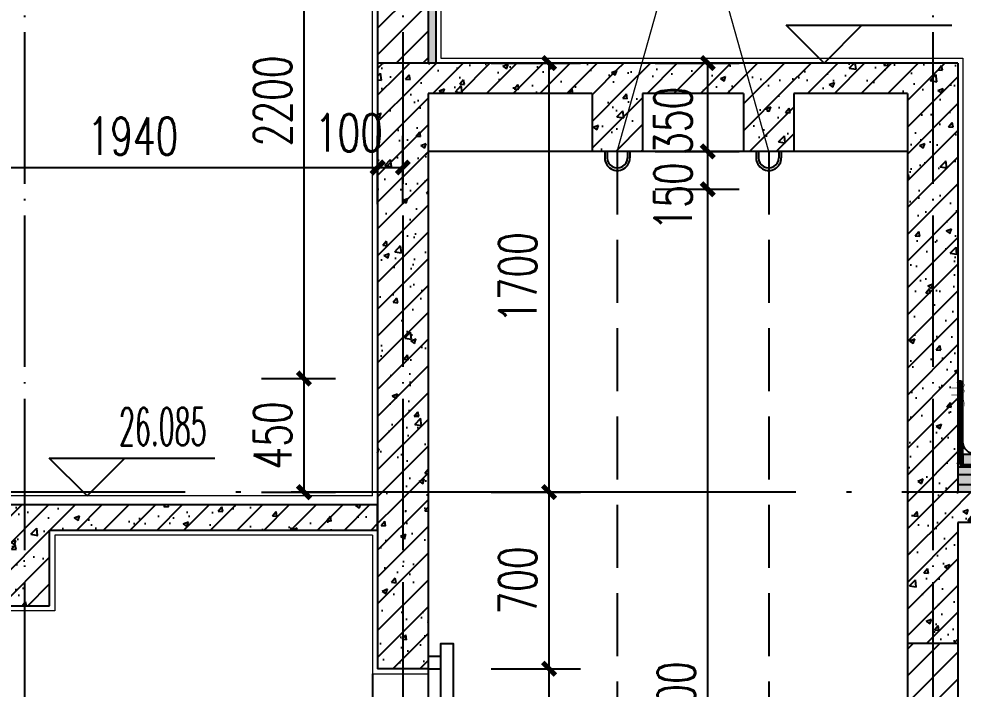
# Model space of a CAD drawing. Extents: x 393367 to 3005760, y 4998 to 826018.
# Drawn here: x 2829629 to 2833372, y 542390 to 545045 of the extents above; entities that cross this region are included whole.
import ezdxf
from ezdxf.xclip import XClip

# ---------------------------------------------------------------- set-up
doc = ezdxf.new("R2010")
doc.units = 0
doc.header["$LTSCALE"] = 1000
doc.header["$XCLIPFRAME"] = 0
doc.linetypes.add('DASH', pattern=[0.35, 0.25, -0.1])
doc.linetypes.add('DOTE', pattern=[2.4200000000000004, 2, -0.2, 0.02, -0.2])
doc.layers.get('0').update_dxf_attribs({"linetype": 'CONTINUOUS'})
doc.layers.get('Defpoints').update_dxf_attribs({"linetype": 'CONTINUOUS'})
for name, color, linetype in [('3-屋面构造层', 157, 'CONTINUOUS'), ('DIM_ELEV', 3, 'CONTINUOUS'), ('DOTE', 8, 'DOTE'), ('PUB_DIM', 3, 'CONTINUOUS'), ('PUB_HATCH', 8, 'CONTINUOUS'), ('PUB_TEXT', 7, 'CONTINUOUS'), ('SURFACE', 6, 'CONTINUOUS'), ('WALL', 130, 'CONTINUOUS'), ('WINDOW', 7, 'CONTINUOUS'), ('尺寸标注', 86, 'CONTINUOUS'), ('看线', 251, 'CONTINUOUS'), ('立面-看线', 251, 'CONTINUOUS'), ('设备', 253, 'CONTINUOUS')]:
    doc.layers.add(name, color=color, linetype=linetype)
doc.layers.add('DIM_IDEN', color=3, linetype='CONTINUOUS', lineweight=15)
doc.layers.add('内粉刷', color=37, linetype='CONTINUOUS', lineweight=9)
doc.styles.add('_TCH_DIM', font='simplex.shx', dxfattribs={"width": 0.65, "bigfont": 'gbcbig.shx'})
doc.styles.add('_TCH_DIM_T3', font='SIMPLEX', dxfattribs={"width": 0.7058823529411765, "bigfont": 'GBCBIG'})
doc.dimstyles.new('_TCH_ARCH&&50', dxfattribs={"dimtxt": 148.75, "dimasz": 50, "dimexe": 125, "dimexo": 150, "dimgap": 50, "dimtad": 1, "dimdec": 0, "dimzin": 0, "dimdsep": 46, "dimtxsty": '_TCH_DIM_T3', "dimblk": 'ARCHTICK', "dimcen": 0.09, "dimclrt": 4, "dimazin": 2, "dimtfac": 1, "dimtdec": 0, "dimtix": 1, "dimtmove": 2, "dimatfit": 3, "dimfxl": 1, "dimtolj": 1, "dimtzin": 0, "dimarcsym": 0})
pattern_1 = [(45, (2420988.061288113, 621098.7712908225), (-53.03300858899106, 53.03300858899107), []), (49.99999999999999, (2420988.061288113, 621098.7712908225), (215.178054780226, -18.82564049477853), [22.5, -247.5]), (355, (2420988.061288113, 621098.7712908225), (-41.6254000839, 225.6576401100035), [18, -198]), (100.4514, (2421005.992792113, 621097.2024888225), (173.5528145142065, 206.8318626182861), [19.12205699999996, -210.3426335999997]), (46.18420000000002, (2420988.061288113, 621158.7712908225), (320.1723145876933, -49.65570429870542), [33.7499999999999, -371.2499999999992]), (96.6356, (2421014.742311613, 621154.6332987224), (280.398811664611, 292.2353612701325), [28.6830864, -315.5139]), (351.1842, (2420988.061288113, 621158.7712908225), (280.3985835400882, 292.2355802775974), [27, -297]), (21, (2421018.061288113, 621143.7712908225), (179.0721156355385, -120.7856671996016), [22.5, -247.5]), (326.0000000000001, (2421018.061288113, 621143.7712908225), (72.99459957647451, 217.5450135140559), [18, -198]), (71.4514, (2421032.983958012, 621133.7058090224), (252.066788574447, 96.75914901298572), [19.122057, -210.3426336]), (37.50000000000001, (2420988.061288113, 621098.7712908225), (3.647956595187201, 99.86815614939344), [0, -195.6, 0, -201, 0, -198.75]), (7.499999999999999, (2420988.061288113, 621098.7712908225), (78.92086123264458, 118.3235135647081), [0, -114.6, 0, -191.1, 0, -75.75]), (327.5, (2420921.161288112, 621098.7712908225), (160.1467308517227, -6.766461520313927), [0, -75, 0, -234, 0, -310.5]), (317.5, (2420891.161288112, 621098.7712908225), (174.9558508027159, 30.03149469969532), [0, -97.5, 0, -155.4, 0, -220.5])]
pattern_2 = [(45, (2420988.061288113, 621152.6246958225), (-53.03302980219448, 53.0330298021945), [])]

# ---------------------------------------------------------------- blocks, each defined once
blk = doc.blocks.new('FGSDFSFSEFESFES')
at = {"layer": 'WINDOW', "ltscale": 0.8}
for p, q in [((175258.565629547, -121034.0164043898), (175208.565629547, -121034.0164043939)), ((175258.565629547, -121084.0164043898), (175208.565629547, -121084.0164043939)), ((175258.567312682, -123283.9914518287), (175208.567312682, -123283.9914518329)), ((175258.567312682, -123333.9914518287), (175208.567312682, -123333.9914518329))]:
    blk.add_line(p, q, dxfattribs=at)
blk.add_lwpolyline([(175158.5656296834, -123383.9908484927), (175208.565629683, -123383.9908484927), (175208.5656296816, -120983.9908484927), (175158.5656296816, -120983.9908484927), (175158.565629683, -123383.9908484927)], dxfattribs=at)
blk = doc.blocks.new('FGHFG4334GDFGDFFGGGGGGDFG4G')
at = {"layer": 'SURFACE', "const_width": 2.25}
for points in [[(46.50594613142312, -2.328306436538696e-10), (0, 0)], [(46.50594613142312, -27.64099938771687), (0, -27.64099938748404)]]:
    blk.add_lwpolyline(points, dxfattribs=at)
at = {"layer": 'SURFACE', "const_width": 1.5}
blk.add_lwpolyline([(46.50594613142312, 17.19615260045975, -0.9999999995343386), (46.50594613142312, 5.196152600459754), (46.50594613142312, -6.803847399540246, -0.9999999995343386), (46.50594613142312, -18.80384739954025), (46.50594613142312, -36.80384739954025), (52.50594613142312, -47.99999982025474), (52.50594613188878, -72.80384739907458)], format="xyb", dxfattribs=at)
blk = doc.blocks.new('FGDGDGD')
at = {"layer": '3-屋面构造层'}
h = blk.add_hatch(dxfattribs=at)
h.set_pattern_fill('隔热材料01', color=256, scale=7.692307726157686, style=0)
h.set_pattern_definition([(270, (9.518576882430352, 433.2280380548909), (3.846153863078843, -7.065270026171597e-16), [0.3859807709292772, -3.460173092149565]), (270, (6.637134561897255, 433.2280380548909), (3.846153863078843, -7.065270026171597e-16), [0.3859807709292772, -3.460173092149565]), (90, (8.599576878361404, 430.6181149664335), (-3.846153863078843, 2.355090008723865e-16), [0.3859807709292772, -3.460173092149565]), (90, (7.556115335202776, 430.6181149664335), (-3.846153863078843, 2.355090008723865e-16), [0.3859807709292772, -3.460173092149565]), (180, (10.0018653459847, 429.9999995791586), (-4.710180017447732e-16, -3.846153863078842), [3.848019247702437, 0.001865384623593239]), (135, (8.928230725927278, 430.1929803492385), (2.135044287520562e-16, 3.846144174701212), [0.32830769375241, -5.110980791721634]), (116.56505, (12.54223074193578, 430.4251341963536), (8.679276333293947e-06, 3.846148741623309), [0.2157692317187203, -8.384500036895895]), (116.56505, (8.696076878812164, 430.4251341963536), (8.679276333293947e-06, 3.846148741623309), [0.2157692317187203, -8.384500036895895]), (153.43495, (13.16034612909425, 429.9999995791586), (-8.6792763309454e-06, 3.846148741623309), [0.431538463437446, -8.16873080517726]), (153.43495, (9.314192265970632, 429.9999995791586), (-8.6792763309454e-06, 3.846148741623309), [0.431538463437446, -8.16873080517726]), (63.43495000000001, (12.44573074136861, 431.0040957374149), (-8.67927633286694e-06, 3.846148741623309), [2.054923085965763, -6.545346182648943]), (63.43495000000001, (8.599576878361404, 431.0040957374149), (-8.67927633286694e-06, 3.846148741623309), [2.054923085965763, -6.545346182648943]), (116.56505, (13.36473074543756, 433.2280380548909), (8.679276333293947e-06, 3.846148741623309), [0.2157692317187203, -8.384500036895895]), (116.56505, (9.518576882430352, 433.2280380548909), (8.679276333293947e-06, 3.846148741623309), [0.2157692317187203, -8.384500036895895]), (135, (9.422076881863177, 433.4210188249708), (2.135044287520562e-16, 3.846144174701212), [0.32830769375241, -5.110980791721634]), (153.43495, (13.03607689775527, 433.6531726721441), (-8.6792763309454e-06, 3.846148741623309), [0.431538463437446, -8.16873080517726]), (153.43495, (9.189923034748062, 433.6531726721441), (-8.6792763309454e-06, 3.846148741623309), [0.431538463437446, -8.16873080517726]), (45, (6.733634562464431, 433.4210188249708), (2.135044287520562e-16, 3.846144174701212), [0.3283076937524101, -5.110980791721635]), (63.43495000000001, (10.48328842490446, 433.2280380548909), (-8.67927633286694e-06, 3.846148741623309), [0.215769231718723, -8.384500036895982]), (63.43495000000001, (6.637134561897255, 433.2280380548909), (-8.67927633286694e-06, 3.846148741623309), [0.215769231718723, -8.384500036895982]), (26.56504999999998, (10.81192304182332, 433.6531726721441), (8.67927633286694e-06, 3.846148741623309), [0.4315384634374462, -8.168730805177264]), (26.56504999999998, (6.965769178699702, 433.6531726721441), (8.67927633286694e-06, 3.846148741623309), [0.4315384634374462, -8.168730805177264]), (116.56505, (11.40226919820998, 431.0040957374149), (8.679276333293947e-06, 3.846148741623309), [2.054923085965742, -6.545346182648855]), (116.56505, (7.556115335202776, 431.0040957374149), (8.679276333293947e-06, 3.846148741623309), [2.054923085965742, -6.545346182648855]), (45, (7.227480718283914, 430.1929803492385), (2.135044287520562e-16, 3.846144174701212), [0.3283076937524101, -5.110980791721635]), (63.43495000000001, (11.30578842875548, 430.4251341963536), (-8.67927633286694e-06, 3.846148741623309), [0.215769231718723, -8.384500036895982]), (63.43495000000001, (7.459634565748274, 430.4251341963536), (-8.67927633286694e-06, 3.846148741623309), [0.215769231718723, -8.384500036895982]), (26.56504999999998, (10.68765381048433, 429.9999995791586), (8.67927633286694e-06, 3.846148741623309), [0.4315384634374462, -8.168730805177264]), (26.56504999999998, (6.841499947477132, 429.9999995791586), (8.67927633286694e-06, 3.846148741623309), [0.4315384634374462, -8.168730805177264])])
edge = h.paths.add_edge_path()
edge.add_arc((682180.809526873, 585366.1783012309), 9.230769271389224, 450, 540, ccw=False)
edge.add_line((682180.809526873, 585375.4090705023), (682191.5787576897, 585375.4090705023))
edge.add_line((682191.5787576897, 585375.4090705023), (682191.5787576897, 585366.1783012309))
edge.add_line((682191.5787576897, 585366.1783012309), (682171.5787576017, 585366.1783012309))
h = blk.add_hatch(dxfattribs=at)
h.set_pattern_fill('混凝土', color=256, scale=5, angle=-1.145762838157291, style=0)
h.set_pattern_definition([(48.85423716184272, (-82751.9658367117, -43707.86341073358), (35.79309909095693, -3.854096189547981), [3.75, -41.25]), (353.8542371618427, (-82751.9658367117, -43707.86341073358), (-6.184137843051141, 37.74081061115472), [3, -33]), (99.30563716184271, (-82748.98307854368, -43708.18458518508), (29.60898742232837, 33.88669106072903), [3.1870095, -35.0571056]), (45.0384371618427, (-82751.7658766997, -43697.86541013379), (53.18589730100116, -9.341323687111705), [5.625, -61.875]), (95.4898371618427, (-82747.33371909964, -43698.64385655505), (47.69771455917247, 47.76167945863907), [4.780514399999999, -52.58565]), (350.0384371618427, (-82751.7658766997, -43697.86541013379), (47.69767727589946, 47.76171671284821), [4.5, -49.5]), (19.85423716184271, (-82746.81686640286, -43700.46489028976), (29.43684693449651, -20.72370725831586), [3.75, -41.25]), (324.8542371618427, (-82746.81686640286, -43700.46489028976), (12.88833923098379, 36.00698624317217), [3, -33]), (70.30563716184272, (-82744.36379692366, -43702.19186746184), (42.32519773256788, 15.28324586336042), [3.187009499999995, -35.05710559999991]), (36.35423716184271, (-82751.9658367117, -43707.86341073358), (0.940698498801122, 16.62920732730076), [0, -32.59999999999999, 0, -33.5, 0, -33.125]), (6.354237161842708, (-82751.9658367117, -43707.86341073358), (13.5451798188694, 19.45362572053069), [0, -19.09999999999996, 0, -31.84999999999996, 0, -12.62499999999998]), (326.3542371618427, (-82763.11360738042, -43707.64045532019), (26.66323482308004, -1.661233809339271), [0, -12.5, 0, -39, 0, -51.75]), (316.3542371618427, (-82768.11260768038, -43707.54047531419), (29.25356332174018, 4.421178799928506), [0, -16.25, 0, -25.9, 0, -36.75])])
h.paths.add_polyline_path([(674875.1042975198, 585046.1783016222), (674875.1042975198, 585086.1783016222), (682171.5787590629, 585086.1783013656), (682171.5787561293, 585046.1783016222)])
h = blk.add_hatch(dxfattribs=at)
h.set_pattern_fill('隔热材料03', color=256, scale=12.5, style=0)
h.set_pattern_definition([(113.5779999999999, (-500407.8114433814, 374696.8656327745), (-0.008692621387955055, 6.269962076307432), [1.075, -0.5693124999999999, 2.837499999999999, -0.5693124999999999, 1.075, -0.6824999999999999]), (66.42000000000002, (-500406.1743808811, 374696.8656327745), (2.72778785077741, 6.042481274070449e-05), [1.075, -0.5693125, 2.840375, -0.5693125, 1.075, -0.6825]), (180, (-500406.1743808811, 374696.8656327745), (0, 6.25), [1.636625, -1.0910625]), (180, (-500407.5382558819, 374702.4906327745), (0, 6.25), [1.636625, -1.0910625]), (90, (-500405.7426933817, 374697.8547577743), (2.727749999999999, 1.670265153187096e-16), [0.5217499999999999, -5.728250000000001]), (90, (-500407.1065683815, 374700.9797577743), (2.727749999999999, 1.670265153187096e-16), [0.5217499999999999, -5.728250000000001]), (90, (-500408.2426933817, 374697.8547577743), (2.727749999999999, 1.670265153187096e-16), [0.5217499999999999, -5.728250000000001]), (90, (-500409.6065683815, 374700.9797577743), (2.727749999999999, 1.670265153187096e-16), [0.5217499999999999, -5.728250000000001])])
edge = h.paths.add_edge_path()
edge.add_line((682177.8287583389, 585086.178301364), (682177.8287575953, 585050.2237543819))
edge.add_arc((682171.5787575953, 585050.2237545294), 6.250000000116417, 270.0000000010672, 359.999998647836, ccw=False)
edge.add_line((682171.5787575953, 585043.9737545294), (682171.578757607, 585086.1783013657))
edge.add_line((682171.578757607, 585086.1783013656), (682177.8287576981, 585086.1783013642))
h = blk.add_hatch(dxfattribs=at)
h.set_pattern_fill('焦渣矿渣', color=256, scale=4, angle=-1.145762838157291, style=0)
h.set_pattern_definition([(358.8542371618427, (-82751.9658367117, -43697.86341073358), (8.27546507245746, 13.69326162148875), [1.6, -14.4]), (298.8542371618427, (-82751.9658367117, -43697.86341073358), (15.99644496110448, -0.320132170134613), [1.6, -14.4]), (238.8542371618427, (-82750.36615661567, -43697.89540433552), (7.720979888647015, -14.01339379162337), [1.6, -14.4]), (268.8542371618427, (-82745.56711632782, -43697.99138514127), (15.8368329500859, -8.318336499028739), [2.4, -11.456]), (268.8542371618427, (-82743.96743623179, -43698.02337874315), (15.8368329500859, -8.318336499028739), [2.4, -11.456]), (268.8542371618427, (-82742.36775613588, -43698.05537234509), (15.8368329500859, -8.318336499028739), [2.4, -11.456])])
h.paths.add_polyline_path([(674875.1042975198, 585006.1783016222), (674875.1042975198, 585036.1785744326), (682191.5735077282, 585036.1785744326), (682191.5735047949, 585006.1783016222)])
h = blk.add_hatch(dxfattribs=at)
h.set_pattern_fill('加气混凝土', color=256, scale=5, style=0)
h.set_pattern_definition([(0, (-82734.26583671174, -43726.16341073357), (30, 60), [0, -60]), (0, (-82769.36583671172, -43734.26341073361), (30, 60), [0, -60]), (0, (-82749.86583671172, -43734.86341073358), (30, 60), [0, -60]), (0, (-82728.56583671167, -43717.16341073357), (30, 60), [0, -60]), (0, (-82753.4658367117, -43737.86341073358), (30, 60), [0, -60]), (0, (-82722.56583671167, -43679.36341073358), (30, 60), [0, -60]), (0, (-82740.86583671172, -43684.16341073357), (30, 60), [0, -60]), (0, (-82731.26583671174, -43691.66341073357), (30, 60), [0, -60]), (0, (-82780.16583671176, -43692.86341073358), (30, 60), [0, -60]), (0, (-82750.76583671174, -43695.56341073359), (30, 60), [0, -60]), (0, (-82762.16583671176, -43710.86341073358), (30, 60), [0, -60]), (0, (-82761.56583671167, -43733.36341073358), (30, 60), [0, -60]), (0, (-82739.06583671167, -43735.76341073361), (30, 60), [0, -60]), (0, (-82722.56583671167, -43709.36341073358), (30, 60), [0, -60]), (0, (-82778.66583671176, -43718.66341073357), (30, 60), [0, -60]), (0, (-82773.56583671167, -43708.46341073356), (30, 60), [0, -60]), (0, (-82750.16583671176, -43712.66341073357), (30, 60), [0, -60]), (0, (-82758.56583671167, -43721.36341073358), (30, 60), [0, -60]), (0, (-82763.36583671172, -43701.56341073359), (30, 60), [0, -60]), (0, (-82755.86583671172, -43679.06341073359), (30, 60), [0, -60]), (0, (-82776.26583671174, -43731.26341073361), (30, 60), [0, -60]), (0, (-82743.26583671174, -43691.36341073358), (30, 60), [0, -60]), (0, (-82771.16583671176, -43690.46341073356), (30, 60), [0, -60]), (0, (-82775.9658367117, -43682.66341073357), (30, 60), [0, -60]), (130.601294, (-82726.2515509117, -43698.14912513358), (-149.9999983430985, 180.0000007869767), [2.6341554, -1103.7111]), (18.4349488, (-82730.53726511169, -43697.00626793358), (149.999999446807, 59.99999955732223), [2.710524, -376.76279]), (90, (-82730.53726511169, -43699.57769633358), (30, 60), [2.5714284, -117.428565]), (161.565051, (-82727.9658367117, -43700.43483953358), (-150.0000007552608, 59.99999552724113), [2.710524, -376.76279]), (53.1301023, (-82727.9658367117, -43700.43483953358), (30.00000005671201, 59.99999997164399), [2.857143, -297.14285]), (135, (-82725.68012231169, -43731.00626273354), (-30.00000362661431, 59.99999593952013), [2.424366, -167.28126]), (45, (-82729.1086939117, -43731.00626273354), (29.9999998082377, 59.99999975789676), [2.424366, -167.28126]), (135, (-82727.3944081117, -43732.72055273358), (-30.00000362661431, 59.99999593952013), [2.424366, -167.28126]), (45, (-82727.3944081117, -43732.72055273358), (29.9999998082377, 59.99999975789676), [2.424366, -167.28126]), (116.565051, (-82754.53726271167, -43690.72055333358), (-5.219298673253547e-06, 119.9999967353521), [3.194382599999995, -63.88764999999992]), (180, (-82755.96583271178, -43687.86341093358), (-29.99999999999999, 60), [3.4285716, -56.571425]), (63.43494880000001, (-82760.82297671167, -43690.72055333358), (2.716145353076627e-07, 119.9999994186336), [3.1943826, -63.88765]), (116.565051, (-82759.39440671168, -43693.57769633358), (-5.219298673253547e-06, 119.9999967353521), [3.194382599999995, -63.88764999999992]), (0, (-82759.39440671168, -43693.57769633358), (30, 60), [3.4285716, -56.571425]), (63.43494880000001, (-82755.96583271178, -43693.57769633358), (2.716145353076627e-07, 119.9999994186336), [3.1943826, -63.88765]), (107.102728, (-82731.9658369117, -43711.00626473356), (-89.99999655924546, 300.0000004840144), [3.8861346, -1628.29025]), (143.972626, (-82733.1086941117, -43707.29198213358), (-569.999992773809, 419.9999995246334), [3.8861346, -812.202]), (180, (-82736.2515511117, -43705.00626773358), (-29.99999999999999, 60), [3.7142856, -56.28571]), (36.02737329999999, (-82743.10869371169, -43707.29198213358), (569.9999957876589, 419.9999954722194), [3.886134599999995, -812.2019999999987]), (71.5650511, (-82744.2515509117, -43710.72055073356), (90.00000046203284, 299.999999483479), [3.6140316, -375.85928]), (107.102728, (-82743.10869371169, -43714.43483873358), (-89.99999655924546, 300.0000004840144), [3.8861346, -1628.29025]), (143.972626, (-82739.9658367117, -43716.72055073356), (-569.999992773809, 419.9999995246334), [3.8861346, -812.202]), (0, (-82739.9658367117, -43716.72055073356), (30, 60), [3.7142856, -56.28571]), (36.02737329999999, (-82736.2515511117, -43716.72055073356), (569.9999957876589, 419.9999954722194), [3.886134599999995, -812.2019999999987]), (71.5650511, (-82733.1086941117, -43714.43483873358), (90.00000046203284, 299.999999483479), [3.6140316, -375.85928]), (150.255118, (-82731.3944083117, -43683.00626813358), (-90.00000021301362, 59.99999925650194), [2.303502, -481.43196]), (90, (-82733.3944081117, -43684.14912473358), (30, 60), [2.2857144, -117.714275]), (29.7448813, (-82733.3944081117, -43684.14912473358), (90.00000005300183, 59.99999971978212), [2.303502, -481.43196]), (116.565051, (-82745.3944081117, -43725.57769673358), (-5.219298673253547e-06, 119.9999967353521), [3.194382599999995, -63.88764999999992]), (168.690067, (-82746.82297931169, -43722.72055073356), (-270.00000020031, 59.99999849441089), [2.9137254, -608.96855]), (41.18592510000001, (-82751.9658367117, -43724.14912073355), (749.9999954558657, 659.9999942288417), [3.0371844, -1272.5802]), (90, (-82751.9658367117, -43727.00626673357), (30, 60), [2.857143, -117.14285]), (138.814074, (-82749.68012231169, -43729.00626473356), (-749.9999866690214, 660.0000042036299), [3.0371844, -1272.5802]), (16.6992442, (-82749.68012231169, -43729.00626473356), (989.999992551639, 299.9999968578065), [2.982945, -1249.85375]), (60.9453959, (-82746.82297931169, -43728.14912273356), (29.99999992038756, 59.99999946927048), [2.9416086, -1232.53395]), (109.983106, (-82770.53726471169, -43700.43483953358), (-150.0000005649931, 419.9999988885021), [3.344200199999995, -1401.219749999997]), (155.556045, (-82771.68012071168, -43697.29198193358), (-390.0000014866058, 179.9999962602965), [3.4522986, -1446.51315]), (24.4439547, (-82777.96583471168, -43697.29198193358), (390.0000001945477, 179.9999991342401), [3.4522986, -1446.51315]), (70.01689340000001, (-82779.10869071179, -43700.43483953358), (150.0000004522143, 419.9999989580724), [3.3442002, -1401.21975]), (109.983106, (-82777.96583471168, -43703.57769653358), (-150.0000005649931, 419.9999988885021), [3.344200199999995, -1401.219749999997]), (160.016893, (-82774.82297471177, -43704.72055373358), (-150.0000000881629, 59.99999726666744), [3.3442002, -698.93775]), (19.9831065, (-82774.82297471177, -43704.72055373358), (149.9999991764409, 59.99999990480279), [3.3442002, -698.93775]), (70.01689340000001, (-82771.68012071168, -43703.57769653358), (150.0000004522143, 419.9999989580724), [3.3442002, -1401.21975]), (122.005383, (-82748.2515511117, -43705.86341093358), (-30.000004026147, 59.99999693707862), [2.6954232, -563.3434000000001]), (18.4349488, (-82752.25155071169, -43704.43483913358), (149.999999446807, 59.99999955732223), [2.710524, -376.76279]), (90, (-82752.25155071169, -43707.00626813358), (30, 60), [2.5714284, -117.428565]), (161.565051, (-82749.68012231169, -43707.86341073358), (-150.0000007552608, 59.99999552724113), [2.710524, -376.76279]), (54.46232220000002, (-82749.68012231169, -43707.86341073358), (209.9999996957259, 299.9999995506066), [2.457807, -1029.82115]), (116.565051, (-82765.68012071168, -43720.43483873358), (-5.219298673253547e-06, 119.9999967353521), [3.194382599999995, -63.88764999999992]), (180, (-82767.10869071179, -43717.57769273355), (-29.99999999999999, 60), [3.142857, -56.85714]), (59.0362434, (-82771.96583471168, -43720.43483873358), (30.00000009765315, 59.99999970877774), [3.331972799999995, -696.3821999999985]), (120.963756, (-82770.25155071169, -43723.29197873356), (-30.00000409979644, 59.99999724465997), [3.3319728, -696.3821999999999]), (0, (-82770.25155071169, -43723.29197873356), (30, 60), [3.142857, -56.85714]), (63.43494880000001, (-82767.10869071179, -43723.29197873356), (2.716145353076627e-07, 119.9999994186336), [3.1943826, -63.88765])])
h.paths.add_polyline_path([(682191.578757607, 584936.1783016517), (674875.1042975198, 584936.1780274255), (674875.1042975198, 584966.1783002361), (682191.5787590734, 584966.1784614939)])
at = {"layer": '立面-看线'}
h = blk.add_hatch(dxfattribs=at)
h.set_pattern_fill('HONEY', color=256, scale=7)
h.set_pattern_definition([(0, (-799653.2396506671, -415240.1301154787), (16.66875, 9.623705), [11.1125, -22.225]), (120, (-799653.2396506671, -415240.1301154787), (-16.66874800852732, 9.623708449331868), [11.1125, -22.22499999999999]), (59.99999999999999, (-799653.2396506671, -415240.1301154787), (1.991472681428519e-06, 19.24741344933186), [-22.225, 11.1125])])
h.paths.add_polyline_path([(682191.5787576062, 584966.1781887197), (674875.1042989865, 584966.1780274255), (674875.1042960531, 585006.1783677471), (682191.578756139, 585006.1785290414)])
at = {"layer": '3-屋面构造层'}
for p, q in [((682177.8287584423, 585086.178301364), (674875.1042975198, 585086.1783016222)), ((682171.5787575966, 585086.1783013656), (682171.5787575953, 585043.9737545294)), ((682171.5900709446, 585046.1783016222), (674875.1042975198, 585046.1783016222)), ((682191.5735062616, 585036.1785861533), (674875.1042975198, 585036.1783106334))]:
    blk.add_line(p, q, dxfattribs=at)
at = {"layer": '3-屋面构造层', "color": 251, "linetype": 'DASH', "ltscale": 0.05, "true_color": 0x636466, "const_width": 2.5}
for points in [[(682056.5789281048, 585042.7237545294), (682171.5787575953, 585042.7237545294, 0.4142135554582916), (682179.0787575953, 585050.2237543522), (682179.0787593519, 585366.1783013344)], [(682056.5789281048, 585038.9737545294), (682171.5787575953, 585038.9737545294, 0.4142135554582514), (682182.8287575953, 585050.2237542637), (682182.8287593519, 585366.1783012459)]]:
    blk.add_lwpolyline(points, format="xyb", dxfattribs=at)
at = {"layer": '3-屋面构造层', "color": 251, "true_color": 0x636466}
for points in [[(682056.5789281048, 585041.4737545294), (682171.5787575953, 585041.4737545294, 0.4142135554582744), (682180.3287575953, 585050.2237543229), (682180.3287593519, 585366.1783013048)], [(682056.5789281048, 585043.9737545294), (682171.5787575953, 585043.9737545294, 0.4142135554583157), (682177.8287575953, 585050.2237543818), (682177.8287593519, 585366.178301364)], [(682056.5789281048, 585040.2237545294), (682171.5787575953, 585040.2237545294, 0.4142135554582615), (682181.5787575953, 585050.2237542933), (682181.5787593519, 585366.1783012755), (682184.0787593519, 585366.1783012163), (682184.0787575953, 585050.2237542344, -0.4142135554609713), (682171.5787575953, 585037.7237545294), (682056.5789281048, 585037.7237545294)]]:
    blk.add_lwpolyline(points, format="xyb", dxfattribs=at)
at = {"layer": '3-屋面构造层', "ltscale": 0.8}
blk.add_lwpolyline([(682171.5787576017, 585366.178301231, -0.4142135623730951), (682180.809526873, 585375.4090705025), (682191.5787576897, 585375.4090705025), (682191.5787576897, 585366.178301231), (682171.5787576014, 585366.178301231)], format="xyb", dxfattribs=at)
at = {"layer": '3-屋面构造层', "color": 251, "linetype": 'DASH', "ltscale": 0.05, "true_color": 0x636466, "const_width": 2.5}
for points in [[(682042.6804567014, 585038.9737545294), (674875.1042975066, 585038.9737545289)], [(682056.5789281048, 585042.7237545294), (682042.6804567014, 585038.9737545294)]]:
    blk.add_lwpolyline(points, dxfattribs=at)
at = {"layer": '3-屋面构造层', "color": 251, "true_color": 0x636466}
for points in [[(682042.6804567014, 585040.2237545294), (674875.104297507, 585040.2237545289)], [(674875.1042975063, 585037.7237545289), (682042.6804567014, 585037.7237545294)], [(682056.0197806568, 585043.8417232817), (682042.1213092533, 585040.0917232817)], [(682043.2396041496, 585037.8557857771), (682057.1380755531, 585041.6057857771)]]:
    blk.add_lwpolyline(points, dxfattribs=at)
at = {"layer": '3-屋面构造层'}
blk.add_arc((682121.578757532, 585136.1783013793), 49.99999999976717, 270, 359.9999986392983, dxfattribs=at)
at = {"layer": 'PUB_HATCH', "color": 215, "true_color": 0xa953a0}
for p, q in [((682191.5735062616, 585006.1785861533), (674875.1042975198, 585006.1783106334)), ((682191.5787576062, 584966.1784579258), (674875.1042975198, 584966.1783016222))]:
    blk.add_line(p, q, dxfattribs=at)
at = {"layer": '3-屋面构造层', "color": 1, "xscale": -1}
blk.add_blockref('FGHFG4334GDFGDFFGGGGGGDFG4G', (682218.0847037071, 585348.9821487669), dxfattribs=at)
blk = doc.blocks.new('_ArchTick')
at = {"color": 0, "linetype": 'ByBlock', "const_width": 0.4}
blk.add_lwpolyline([(-0.5, -0.5), (0.5, 0.5)], dxfattribs=at)
blk = doc.blocks.new('*D2345')
at = {"layer": 'Defpoints', "color": 0, "transparency": 16777216}
for p in [(2830440.603958162, 545820.3555011209), (2830759.537665898, 545820.3555011209), (2830440.60395571, 543620.3297129963)]:
    blk.add_point(p, dxfattribs=at)
at = {"layer": '尺寸标注', "color": 0, "lineweight": -2, "transparency": 16777216}
for p, q in [((2830590.603958162, 545820.3555011209), (2830884.537665898, 545820.3555011209)), ((2830759.537665898, 543620.3297129963), (2830759.537665898, 545820.3555011209)), ((2830590.60395571, 543620.3297129963), (2830884.537665898, 543620.3297129963))]:
    blk.add_line(p, q, dxfattribs=at)
at = {"layer": '尺寸标注', "color": 0, "lineweight": -2, "transparency": 16777216, "xscale": 50, "yscale": 50, "zscale": 50}
for p, rotation in [((2830759.537665898, 545820.3555011209), 90), ((2830759.537665898, 543620.3297129963), 270)]:
    blk.add_blockref('_ArchTick', p, dxfattribs=dict(at, rotation=rotation))
at = {"layer": '尺寸标注', "color": 4, "transparency": 16777216, "insert": (2830635.162665898, 544720.342607059), "char_height": 148.75, "attachment_point": 5, "rotation": 90, "style": '_TCH_DIM_T3'}
blk.add_mtext('\\A1;2200', dxfattribs=at)
blk = doc.blocks.new('*D2346')
at = {"layer": 'Defpoints', "color": 0, "transparency": 16777216}
for p in [(2830440.60395571, 543620.3297129963), (2830759.537664421, 543620.3297129963), (2830440.603955209, 543170.3555014762)]:
    blk.add_point(p, dxfattribs=at)
at = {"layer": '尺寸标注', "color": 0, "lineweight": -2, "transparency": 16777216}
for p, q in [((2830590.60395571, 543620.3297129963), (2830884.537664421, 543620.3297129963)), ((2830759.537664421, 543170.3555014762), (2830759.537664421, 543620.3297129963)), ((2830590.603955209, 543170.3555014762), (2830884.537664421, 543170.3555014762))]:
    blk.add_line(p, q, dxfattribs=at)
at = {"layer": '尺寸标注', "color": 0, "lineweight": -2, "transparency": 16777216, "xscale": 50, "yscale": 50, "zscale": 50}
for p, rotation in [((2830759.537664421, 543620.3297129963), 90), ((2830759.537664421, 543170.3555014762), 270)]:
    blk.add_blockref('_ArchTick', p, dxfattribs=dict(at, rotation=rotation))
at = {"layer": '尺寸标注', "color": 4, "transparency": 16777216, "insert": (2830635.162664421, 543395.3426072367), "char_height": 148.75, "attachment_point": 5, "rotation": 90, "style": '_TCH_DIM_T3'}
blk.add_mtext('\\A1;450', dxfattribs=at)
blk = doc.blocks.new('*D2384')
at = {"layer": 'Defpoints', "color": 0, "transparency": 16777216}
for p in [(2831351.415067805, 542470.3917902426), (2831730.956313961, 542470.3917902426), (2831351.415067805, 540270.3914149047)]:
    blk.add_point(p, dxfattribs=at)
at = {"layer": 'PUB_DIM', "color": 0, "lineweight": -2, "transparency": 16777216}
for p, q in [((2831501.415067805, 542470.3917902426), (2831855.956313961, 542470.3917902426)), ((2831730.956313961, 540270.3914149047), (2831730.956313961, 542470.3917902426)), ((2831501.415067805, 540270.3914149047), (2831855.956313961, 540270.3914149047))]:
    blk.add_line(p, q, dxfattribs=at)
at = {"layer": 'PUB_DIM', "color": 0, "lineweight": -2, "transparency": 16777216, "xscale": 50, "yscale": 50, "zscale": 50}
for p, rotation in [((2831730.956313961, 542470.3917902426), 90), ((2831730.956313961, 540270.3914149047), 270)]:
    blk.add_blockref('_ArchTick', p, dxfattribs=dict(at, rotation=rotation))
at = {"layer": 'PUB_DIM', "color": 4, "transparency": 16777216, "insert": (2831606.581313961, 541370.3916025741), "char_height": 148.75, "attachment_point": 5, "rotation": 90, "style": '_TCH_DIM_T3'}
blk.add_mtext('\\A1;2200', dxfattribs=at)
blk = doc.blocks.new('*D2385')
at = {"layer": 'Defpoints', "color": 0, "transparency": 16777216}
for p in [(2831351.415067805, 543170.3555011209), (2831730.956313961, 543170.3555011209), (2831351.415067805, 542470.3917902426)]:
    blk.add_point(p, dxfattribs=at)
at = {"layer": 'PUB_DIM', "color": 0, "lineweight": -2, "transparency": 16777216}
for p, q in [((2831501.415067805, 543170.3555011209), (2831855.956313961, 543170.3555011209)), ((2831730.956313961, 542470.3917902426), (2831730.956313961, 543170.3555011209)), ((2831501.415067805, 542470.3917902426), (2831855.956313961, 542470.3917902426))]:
    blk.add_line(p, q, dxfattribs=at)
at = {"layer": 'PUB_DIM', "color": 0, "lineweight": -2, "transparency": 16777216, "xscale": 50, "yscale": 50, "zscale": 50}
for p, rotation in [((2831730.956313961, 543170.3555011209), 90), ((2831730.956313961, 542470.3917902426), 270)]:
    blk.add_blockref('_ArchTick', p, dxfattribs=dict(at, rotation=rotation))
at = {"layer": 'PUB_DIM', "color": 4, "transparency": 16777216, "insert": (2831606.581313961, 542820.3736456822), "char_height": 148.75, "attachment_point": 5, "rotation": 90, "style": '_TCH_DIM_T3'}
blk.add_mtext('\\A1;700', dxfattribs=at)
blk = doc.blocks.new('*D2386')
at = {"layer": 'Defpoints', "color": 0, "transparency": 16777216}
for p in [(2831351.415067805, 544870.3553790611), (2831730.956313961, 544870.3553790611), (2831351.415067805, 543170.3555011209)]:
    blk.add_point(p, dxfattribs=at)
at = {"layer": 'PUB_DIM', "color": 0, "lineweight": -2, "transparency": 16777216}
for p, q in [((2831501.415067805, 544870.3553790611), (2831855.956313961, 544870.3553790611)), ((2831730.956313961, 543170.3555011209), (2831730.956313961, 544870.3553790611)), ((2831501.415067805, 543170.3555011209), (2831855.956313961, 543170.3555011209))]:
    blk.add_line(p, q, dxfattribs=at)
at = {"layer": 'PUB_DIM', "color": 0, "lineweight": -2, "transparency": 16777216, "xscale": 50, "yscale": 50, "zscale": 50}
for p, rotation in [((2831730.956313961, 544870.3553790611), 90), ((2831730.956313961, 543170.3555011209), 270)]:
    blk.add_blockref('_ArchTick', p, dxfattribs=dict(at, rotation=rotation))
at = {"layer": 'PUB_DIM', "color": 4, "transparency": 16777216, "insert": (2831606.581313961, 544020.3554400915), "char_height": 148.75, "attachment_point": 5, "rotation": 90, "style": '_TCH_DIM_T3'}
blk.add_mtext('\\A1;1700', dxfattribs=at)
blk = doc.blocks.new('*D2387')
at = {"layer": 'Defpoints', "color": 0, "transparency": 16777216}
for p in [(2831151.373922653, 544456.5450536611), (2831051.32411525, 544160.6873474348), (2831151.373922653, 544160.6873474348)]:
    blk.add_point(p, dxfattribs=at)
at = {"layer": '尺寸标注', "color": 0, "lineweight": -2, "transparency": 16777216}
for p, q in [((2831051.32411525, 544310.6873474348), (2831051.32411525, 544581.5450536611)), ((2831151.373922653, 544310.6873474348), (2831151.373922653, 544581.5450536611)), ((2831051.32411525, 544456.5450536611), (2831151.373922653, 544456.5450536611))]:
    blk.add_line(p, q, dxfattribs=at)
at = {"layer": '尺寸标注', "color": 0, "lineweight": -2, "transparency": 16777216, "xscale": 50, "yscale": 50, "zscale": 50, "rotation": 180}
blk.add_blockref('_ArchTick', (2831051.32411525, 544456.5450536611), dxfattribs=at)
at = {"layer": '尺寸标注', "color": 0, "lineweight": -2, "transparency": 16777216, "xscale": 50, "yscale": 50, "zscale": 50}
blk.add_blockref('_ArchTick', (2831151.373922653, 544456.5450536611), dxfattribs=at)
at = {"layer": '尺寸标注', "color": 4, "transparency": 16777216, "insert": (2830937.558823784, 544594.0450536611), "char_height": 148.75, "attachment_point": 5, "style": '_TCH_DIM_T3'}
blk.add_mtext('\\A1;100', dxfattribs=at)
blk = doc.blocks.new('*D2388')
at = {"layer": 'Defpoints', "color": 0, "transparency": 16777216}
for p in [(2831051.32411525, 544456.5450536611), (2829111.493649483, 544160.6873474348), (2831051.32411525, 544160.6873474348)]:
    blk.add_point(p, dxfattribs=at)
at = {"layer": '尺寸标注', "color": 0, "lineweight": -2, "transparency": 16777216}
for p, q in [((2829111.493649483, 544310.6873474348), (2829111.493649483, 544581.5450536611)), ((2831051.32411525, 544310.6873474348), (2831051.32411525, 544581.5450536611)), ((2829111.493649483, 544456.5450536611), (2831051.32411525, 544456.5450536611))]:
    blk.add_line(p, q, dxfattribs=at)
at = {"layer": '尺寸标注', "color": 0, "lineweight": -2, "transparency": 16777216, "xscale": 50, "yscale": 50, "zscale": 50, "rotation": 180}
blk.add_blockref('_ArchTick', (2829111.493649483, 544456.5450536611), dxfattribs=at)
at = {"layer": '尺寸标注', "color": 0, "lineweight": -2, "transparency": 16777216, "xscale": 50, "yscale": 50, "zscale": 50}
blk.add_blockref('_ArchTick', (2831051.32411525, 544456.5450536611), dxfattribs=at)
at = {"layer": '尺寸标注', "color": 4, "transparency": 16777216, "insert": (2830081.408882366, 544580.9200536611), "char_height": 148.75, "attachment_point": 5, "style": '_TCH_DIM_T3'}
blk.add_mtext('\\A1;1940', dxfattribs=at)
blk = doc.blocks.new('*D2392')
at = {"layer": 'Defpoints', "color": 0, "transparency": 16777216}
for p in [(2832001.357531869, 544370.3556545629), (2832359.763394161, 544370.3556545629), (2832001.357531869, 540270.3555011209)]:
    blk.add_point(p, dxfattribs=at)
at = {"layer": 'PUB_DIM', "color": 0, "lineweight": -2, "transparency": 16777216}
for p, q in [((2832151.357531869, 544370.3556545629), (2832484.763394161, 544370.3556545629)), ((2832359.763394161, 540270.3555011209), (2832359.763394161, 544370.3556545629)), ((2832151.357531869, 540270.3555011209), (2832484.763394161, 540270.3555011209))]:
    blk.add_line(p, q, dxfattribs=at)
at = {"layer": 'PUB_DIM', "color": 0, "lineweight": -2, "transparency": 16777216, "xscale": 50, "yscale": 50, "zscale": 50}
for p, rotation in [((2832359.763394161, 544370.3556545629), 90), ((2832359.763394161, 540270.3555011209), 270)]:
    blk.add_blockref('_ArchTick', p, dxfattribs=dict(at, rotation=rotation))
at = {"layer": 'PUB_DIM', "color": 4, "transparency": 16777216, "insert": (2832235.388394161, 542320.3555778424), "char_height": 148.75, "attachment_point": 5, "rotation": 90, "style": '_TCH_DIM_T3'}
blk.add_mtext('\\A1;4100', dxfattribs=at)
blk = doc.blocks.new('*D2393')
at = {"layer": 'Defpoints', "color": 0, "transparency": 16777216}
for p in [(2832001.357531869, 544520.355520728), (2832359.763394161, 544520.355520728), (2832001.357531869, 544370.3556545629)]:
    blk.add_point(p, dxfattribs=at)
at = {"layer": 'PUB_DIM', "color": 0, "lineweight": -2, "transparency": 16777216}
for p, q in [((2832151.357531869, 544520.355520728), (2832484.763394161, 544520.355520728)), ((2832359.763394161, 544370.3556545629), (2832359.763394161, 544520.355520728)), ((2832151.357531869, 544370.3556545629), (2832484.763394161, 544370.3556545629))]:
    blk.add_line(p, q, dxfattribs=at)
at = {"layer": 'PUB_DIM', "color": 0, "lineweight": -2, "transparency": 16777216, "xscale": 50, "yscale": 50, "zscale": 50}
for p, rotation in [((2832359.763394161, 544520.355520728), 90), ((2832359.763394161, 544370.3556545629), 270)]:
    blk.add_blockref('_ArchTick', p, dxfattribs=dict(at, rotation=rotation))
at = {"layer": 'PUB_DIM', "color": 4, "transparency": 16777216, "insert": (2832222.263394161, 544342.16047581), "char_height": 148.75, "attachment_point": 5, "rotation": 90, "style": '_TCH_DIM_T3'}
blk.add_mtext('\\A1;150', dxfattribs=at)
blk = doc.blocks.new('*D2394')
at = {"layer": 'Defpoints', "color": 0, "transparency": 16777216}
for p in [(2832001.357531869, 544870.3556977615), (2832359.763394161, 544870.3556977615), (2832001.357531869, 544520.355520728)]:
    blk.add_point(p, dxfattribs=at)
at = {"layer": 'PUB_DIM', "color": 0, "lineweight": -2, "transparency": 16777216}
for p, q in [((2832151.357531869, 544870.3556977615), (2832484.763394161, 544870.3556977615)), ((2832359.763394161, 544520.355520728), (2832359.763394161, 544870.3556977615)), ((2832151.357531869, 544520.355520728), (2832484.763394161, 544520.355520728))]:
    blk.add_line(p, q, dxfattribs=at)
at = {"layer": 'PUB_DIM', "color": 0, "lineweight": -2, "transparency": 16777216, "xscale": 50, "yscale": 50, "zscale": 50}
for p, rotation in [((2832359.763394161, 544870.3556977615), 90), ((2832359.763394161, 544520.355520728), 270)]:
    blk.add_blockref('_ArchTick', p, dxfattribs=dict(at, rotation=rotation))
at = {"layer": 'PUB_DIM', "color": 4, "transparency": 16777216, "insert": (2832222.263394161, 544641.4446848282), "char_height": 148.75, "attachment_point": 5, "rotation": 90, "style": '_TCH_DIM_T3'}
blk.add_mtext('\\A1;350', dxfattribs=at)

msp = doc.modelspace()

# ---------------------------------------------------------------- hatches: boundary and pattern name
at = {"layer": 'PUB_HATCH'}
h = msp.add_hatch(dxfattribs=at)
h.set_pattern_fill('普通砖', color=256, scale=30, style=0)
h.set_pattern_definition(pattern_2)
h.paths.add_polyline_path([(2831251.401781998, 545820.3583398852), (2831051.401782012, 545820.3607272618), (2831051.390441923, 544870.3565472504), (2831251.390441923, 544870.3553613034)])
h = msp.add_hatch(dxfattribs=at)
h.set_pattern_fill('钢筋混凝土', color=256, scale=30, style=0)
h.set_pattern_definition(pattern_1)
h.paths.add_polyline_path([(2831251.385351192, 544750.3553613035), (2831051.390441826, 544870.3553473216), (2831051.316201699, 543120.3767154901), (2831117.987132939, 543120.4774769354), (2831251.316201519, 543120.3682308007)])
h = msp.add_hatch(dxfattribs=at)
h.set_pattern_fill('钢筋混凝土', color=256, scale=30, style=0)
h.set_pattern_definition(pattern_1)
h.paths.add_polyline_path([(2832001.358041568, 544790.3554137335), (2832001.35798312, 544870.3554137333), (2831051.390441826, 544870.3553473216), (2831251.385351192, 544750.3553613035), (2831901.358070794, 544750.3554067428)])
h = msp.add_hatch(dxfattribs=at)
h.set_pattern_fill('钢筋混凝土', color=256, scale=30, style=0)
h.set_pattern_definition(pattern_1)
h.paths.add_polyline_path([(2832601.338384581, 544790.3554556769), (2832601.338326132, 544870.3554556775), (2832001.35798312, 544870.3554137333), (2832001.358041568, 544790.3554137335), (2832101.358070791, 544750.3554207245), (2832501.338413807, 544750.3554486868)])
h = msp.add_hatch(dxfattribs=at)
h.set_pattern_fill('钢筋混凝土', color=256, scale=30, style=0)
h.set_pattern_definition(pattern_1)
h.paths.add_polyline_path([(2833151.372826762, 544750.3554941281), (2833351.372739091, 544870.3555081098), (2832601.338326132, 544870.3554556775), (2832601.338384581, 544790.3554556769), (2832701.338413805, 544750.3554626664)])
h = msp.add_hatch(dxfattribs=at)
h.set_pattern_fill('钢筋混凝土', color=256, scale=30, style=0)
h.set_pattern_definition(pattern_1)
h.paths.add_polyline_path([(2833351.372739091, 544870.3555081098), (2833151.372826762, 544750.3554941281), (2833151.37398115, 543170.3554279304), (2833284.708793491, 543130.3554801138), (2833351.373981152, 543170.3555010336)])
h = msp.add_hatch(dxfattribs=at)
h.set_pattern_fill('钢筋混凝土', color=256, scale=30, style=0)
h.set_pattern_definition(pattern_1)
h.paths.add_polyline_path([(2832001.358041568, 544790.3554137335), (2831901.358070794, 544750.3554067428), (2831901.358238839, 544520.3551779627), (2832101.358238839, 544520.3553240875), (2832101.358070791, 544750.3554207245)])
h = msp.add_hatch(dxfattribs=at)
h.set_pattern_fill('钢筋混凝土', color=256, scale=30, style=0)
h.set_pattern_definition(pattern_1)
h.paths.add_polyline_path([(2832601.338384581, 544790.3554556769), (2832501.338413807, 544750.3554486868), (2832501.338581851, 544520.3557756231), (2832701.338581851, 544520.3559217481), (2832701.338413805, 544750.3554626664)])
h = msp.add_hatch(dxfattribs=at)
h.set_pattern_fill('钢筋混凝土', color=256, scale=30, style=0)
h.set_pattern_definition(pattern_1)
h.paths.add_polyline_path([(2831051.32249226, 543020.3485784191), (2831051.32249226, 543120.3485783612), (2829211.387707969, 543120.3485783625), (2829211.387707802, 543270.3485784397), (2829111.387707907, 543270.3485784397), (2829111.387707933, 543020.3485783924), (2829551.387707963, 543020.3485784356), (2829551.387707961, 542720.3485784237), (2829751.387707964, 542720.3485784194), (2829751.387707968, 543020.3485784254)])
h = msp.add_hatch(dxfattribs=at)
h.set_pattern_fill('钢筋混凝土', color=256, scale=30, style=0)
h.set_pattern_definition(pattern_1)
h.paths.add_polyline_path([(2833284.708066531, 543130.3554766653), (2833151.376162027, 543170.355438276), (2833151.376538321, 542570.3726534769), (2833351.376538321, 542570.3727789116), (2833351.376237293, 543050.355501032)])
h = msp.add_hatch(dxfattribs=at)
h.set_pattern_fill('钢筋混凝土', color=256, scale=30, style=0)
h.set_pattern_definition(pattern_1)
h.paths.add_polyline_path([(2835151.460051539, 543170.3555017402), (2833351.373981152, 543170.3555010336), (2833284.708066531, 543130.3554766653), (2833351.376237293, 543050.355501032), (2835151.460051586, 543050.3555017402)])
h = msp.add_hatch(dxfattribs=at)
h.set_pattern_fill('钢筋混凝土', color=256, scale=30, style=0)
h.set_pattern_definition(pattern_1)
h.paths.add_polyline_path([(2831117.985000592, 543120.4242436289), (2831051.322598558, 543120.5277845956), (2831051.323073464, 542470.5277845956), (2831251.323073464, 542470.5279307205), (2831251.322598558, 543120.5279307205)])
h = msp.add_hatch(dxfattribs=at)
h.set_pattern_fill('普通砖', color=256, scale=30, style=0)
h.set_pattern_definition(pattern_2)
h.paths.add_polyline_path([(2833351.37655573, 542570.3748137704), (2833151.37655573, 542570.3746691056), (2833151.378280858, 540185.3746691056), (2833351.378280858, 540185.3748137704)])
at = {"layer": '立面-看线'}
h = msp.add_hatch(dxfattribs=at)
h.set_pattern_fill('HONEY', color=256, scale=7)
h.set_pattern_definition([(0, (2020228.131888291, 160193.4069695512), (16.66875, 9.623705), [11.1125, -22.225]), (120, (2020228.131888291, 160193.4069695512), (-16.66874800852732, 9.623708449331868), [11.11249999999993, -22.22499999999987]), (59.99999999999999, (2020228.131888291, 160193.4069695512), (1.991472681428519e-06, 19.24741344933186), [-22.225, 11.1125])])
h.paths.add_polyline_path([(2831281.371540314, 546540.359429232), (2831281.371538217, 546570.359429232), (2831251.371538138, 546570.3594292251), (2831251.371592102, 544870.355362346), (2831281.371592102, 544870.3553623555), (2831281.371538148, 546540.359429232)])

# ---------------------------------------------------------------- linework, layer by layer
at = {"layer": 'DIM_ELEV'}
for p, q in [((2832821.099675933, 544870.340693495), (2832671.099675933, 545020.340693495)), ((2832671.099675933, 545020.340693495), (2833327.099675933, 545020.340693495)), ((2832821.099675933, 544870.340693495), (2832971.099675933, 545020.340693495))]:
    msp.add_line(p, q, dxfattribs=at)
at = {"layer": 'DIM_ELEV', "color": 6}
for p, q in [((2829899.468047436, 543155.340766895), (2829749.468047436, 543305.340766895)), ((2829749.468047436, 543305.340766895), (2830405.468047436, 543305.340766895)), ((2829899.468047436, 543155.340766895), (2830049.468047436, 543305.340766895))]:
    msp.add_line(p, q, dxfattribs=at)
at = {"layer": 'DIM_IDEN'}
for p in [(2832001.357460405, 544520.3552510245), (2832601.666762869, 544520.3558489254)]:
    msp.add_line(p, (2832301.50827277, 545588.8530446038), dxfattribs=at)
at = {"layer": 'DOTE', "linetype": 'DOTE', "ltscale": 0.3}
for p, q in [((2829651.371098218, 547170.3555244062), (2829651.390408127, 520593.3553740374)), ((2831151.371098218, 547170.3555244062), (2831151.390408127, 520593.3553740374)), ((2833251.371056948, 547170.3555244062), (2833251.390366857, 520593.3553833851))]:
    msp.add_line(p, q, dxfattribs=at)
at = {"layer": 'DOTE', "linetype": 'DOTE'}
msp.add_line((2835129.017777303, 543170.3555011209), (2820961.59393939, 543170.3555011209), dxfattribs=at)
at = {"layer": 'PUB_HATCH', "color": 215, "true_color": 0xa953a0}
msp.add_lwpolyline([(2831251.371538217, 546570.3594292637), (2831281.371538217, 546570.3594313611), (2831281.371657063, 544870.3553633995)], dxfattribs=at)
at = {"layer": 'WALL'}
for p, q in [((2831051.401782012, 545820.3607272618), (2831051.390441923, 544870.3565472504)), ((2831251.401781998, 545820.3583398852), (2831251.390441923, 544870.3553613034)), ((2831051.390441826, 544870.3553473216), (2831051.316201699, 543120.3767154901)), ((2832001.35798312, 544870.3554137333), (2831051.390441826, 544870.3553473216)), ((2832601.338326132, 544870.3554556775), (2832001.35798312, 544870.3554137333)), ((2833351.372739091, 544870.3555081098), (2832601.338326132, 544870.3554556775)), ((2833351.372739091, 544870.3555081098), (2833351.373981152, 543170.3555010336)), ((2831251.385351192, 544750.3553613035), (2831251.316201519, 543120.3682308007)), ((2831901.358070794, 544750.3554067428), (2831251.385351192, 544750.3553613035)), ((2831901.358070794, 544750.3554067428), (2831901.358238839, 544520.3551779627)), ((2832501.338413807, 544750.3554486868), (2832101.358070791, 544750.3554207245)), ((2832101.358070791, 544750.3554207245), (2832101.358238839, 544520.3553240875)), ((2832501.338413807, 544750.3554486868), (2832501.338581851, 544520.3557756231)), ((2833151.372826762, 544750.3554941281), (2832701.338413805, 544750.3554626664)), ((2832701.338413805, 544750.3554626664), (2832701.338581851, 544520.3559217481)), ((2833151.372826762, 544750.3554941281), (2833151.37398115, 543170.3554279304)), ((2832101.358238839, 544520.3553240875), (2831901.358238839, 544520.3551779627)), ((2832701.338581851, 544520.3559217481), (2832501.338581851, 544520.3557756231)), ((2833151.376162027, 543170.355438276), (2833151.376538321, 542570.3726534769)), ((2835151.460051539, 543170.3555017402), (2833351.373981152, 543170.3555010336)), ((2831051.32249226, 543120.3485783612), (2829211.387707969, 543120.3485783625)), ((2831051.32249226, 543020.3485784191), (2831051.32249226, 543120.3485783612)), ((2831051.322598558, 543120.5277845956), (2831051.323073464, 542470.5277845956)), ((2831251.322598558, 543120.5279307205), (2831251.323073464, 542470.5279307205)), ((2835151.460051586, 543050.3555017402), (2833351.376237293, 543050.355501032)), ((2833351.376237293, 543050.355501032), (2833351.376538321, 542570.3727789116)), ((2829751.387707964, 542720.3485784194), (2829751.387707968, 543020.3485784254)), ((2829751.387707968, 543020.3485784254), (2831051.32249226, 543020.3485784191)), ((2829551.387707961, 542720.3485784237), (2829751.387707964, 542720.3485784194)), ((2833351.376538321, 542570.3727789116), (2833151.376538321, 542570.3726534769)), ((2833151.37655573, 542570.3746691056), (2833151.378280858, 540185.3746691056)), ((2833351.37655573, 542570.3748137704), (2833351.378280858, 540185.3748137704)), ((2831251.323073464, 542470.5279307205), (2831051.323073464, 542470.5277845956))]:
    msp.add_line(p, q, dxfattribs=at)
at = {"layer": '内粉刷'}
msp.add_line((2831031.415142823, 543155.3555011209), (2831031.396396014, 545930.3555011213), dxfattribs=at)
for points in [[(2831031.383706482, 546220.347574759), (2831031.371016869, 546590.3493478978), (2831301.371877772, 546590.3614455811), (2831301.371659629, 544890.3553647978)], [(2831301.371659629, 544890.3553647978), (2833371.37272448, 544890.355509516), (2833371.361815379, 543320.3475751419)], [(2831031.361382307, 543000.3485784191), (2829771.387707971, 543000.3485784258), (2829771.387707966, 542700.348578427), (2829531.387707963, 542700.3485784307), (2829531.387707965, 543000.3485784269), (2829091.387707967, 543000.3485784292), (2829091.387707972, 543290.3485784397), (2829231.387707969, 543290.3485784397), (2829231.387707969, 543155.3485783625)], [(2831031.415142823, 543155.3555011209), (2829231.440982742, 543155.3555011209)], [(2831251.413384924, 543170.39171343), (2831251.41338492, 543120.39171343)], [(2831031.361488737, 543000.5448296824), (2831031.361488737, 542450.5474092478), (2831251.358985933, 542450.5198772454)], [(2831031.415067926, 543000.3917134625), (2831031.415067926, 542450.3942930279), (2831251.412565121, 542450.3667610255)]]:
    msp.add_lwpolyline(points, dxfattribs=at)
at = {"layer": '看线'}
for p, q in [((2833151.372994808, 544520.3560912525), (2831251.375594962, 544520.382752468)), ((2831251.323073469, 542470.5198770607), (2831251.321390334, 540270.5448296218)), ((2831031.361563619, 542450.5442746391), (2831031.36156362, 540255.5448296824))]:
    msp.add_line(p, q, dxfattribs=at)
at = {"layer": '设备', "color": 206}
for p, q in [((2831951.35751681, 544520.3549267822), (2831951.357522688, 544494.769143045)), ((2831961.35751681, 544520.3549290795), (2831961.357522688, 544494.7691453423)), ((2832041.35751681, 544520.3549474592), (2832041.357522688, 544494.7691637219)), ((2832051.35751681, 544520.3549497568), (2832051.357522688, 544494.7691660195)), ((2832551.337859822, 544520.3555244426), (2832551.3378657, 544494.7697407054)), ((2832561.337859822, 544520.35552674), (2832561.3378657, 544494.7697430027)), ((2832641.337859822, 544520.3555451196), (2832641.3378657, 544494.7697613824)), ((2832651.337859822, 544520.3555474172), (2832651.3378657, 544494.76976368))]:
    msp.add_line(p, q, dxfattribs=at)
at = {"layer": '设备', "color": 206, "linetype": 'DASH'}
for p, q in [((2832001.357531876, 544520.3553649042), (2832001.357531836, 522470.3555011089)), ((2832601.666762981, 544520.3638048611), (2832601.359453368, 522470.1070466505))]:
    msp.add_line(p, q, dxfattribs=at)
at = {"layer": '设备', "color": 206}
for centre, radius in [((2832001.357522688, 544494.7691545321), 49.99999999999999), ((2832001.357522688, 544494.7691545321), 39.99999999999999), ((2832601.3378657, 544494.7697521925), 49.99999999999999), ((2832601.3378657, 544494.7697521925), 39.99999999999999)]:
    msp.add_arc(centre, radius, 180.0000131601203, 1.316012034417473e-05, dxfattribs=at)

# ---------------------------------------------------------------- block references
ref = msp.add_blockref('FGDGDGD', (3515542.940572976, -41765.83072622225), dxfattribs=dict(xscale=-1))
XClip(ref).set_block_clipping_path([(680391.5051812348, 584936.1769558351), (682291.5665918037, 585415.8410118448)])
at = {"xscale": -1}
msp.add_blockref('FGSDFSFSEFESFES', (3006509.927118285, 663554.5613108565), dxfattribs=at)

# ---------------------------------------------------------------- texts
at = {"layer": 'PUB_TEXT', "color": 6, "style": '_TCH_DIM', "width": 0.4941176470588236}
msp.add_text('26.085', height=148.75, dxfattribs=at).set_placement((2830026.468047436, 543355.390766895))

# ---------------------------------------------------------------- dimensions: what is measured, and where the dimension line sits
at = {"layer": 'PUB_DIM'}
for p1, p2, distance, picture, middle in [((2831351.415067805, 543170.3555011209), (2831351.415067805, 544870.3553790611), -379.5412461562082, '*D2386', (2831606.581313961, 544020.3554400915)), ((2832001.357531869, 540270.3555011209), (2832001.357531869, 544370.3556545629), -358.40586229227483, '*D2392', (2832235.388394161, 542320.3555778424)), ((2831351.415067805, 542470.3917902426), (2831351.415067805, 543170.3555011209), -379.5412461562082, '*D2385', (2831606.581313961, 542820.3736456822)), ((2831351.415067805, 540270.3914149047), (2831351.415067805, 542470.3917902426), -379.5412461562082, '*D2384', (2831606.581313961, 541370.3916025741))]:
    dim = msp.add_aligned_dim(p1=p1, p2=p2, distance=distance, dimstyle='_TCH_ARCH&&50', dxfattribs=at)
    dim.commit()
    dim.dimension.update_dxf_attribs({"geometry": picture, "text_midpoint": middle})
for base, p1, p2, picture, middle in [((2832359.763394161, 544870.3556977615), (2832001.357531869, 544520.355520728), (2832001.357531869, 544870.3556977615), '*D2394', (2832222.263394161, 544641.4446848282)), ((2832359.763394161, 544520.355520728), (2832001.357531869, 544370.3556545629), (2832001.357531869, 544520.355520728), '*D2393', (2832222.263394161, 544342.16047581))]:
    dim = msp.add_linear_dim(base=base, p1=p1, p2=p2, angle=90, dimstyle='_TCH_ARCH&&50', dxfattribs=at)
    dim.commit()
    dim.dimension.update_dxf_attribs({"geometry": picture, "text_midpoint": middle, "dimtype": 161})
at = {"layer": '尺寸标注', "color": 106}
for p1, p2, distance, picture, middle in [((2830440.60395571, 543620.3297129963), (2830440.603958162, 545820.3555011209), -318.9337077359669, '*D2345', (2830635.162665898, 544720.342607059)), ((2829111.493649483, 544160.6873474348), (2831051.32411525, 544160.6873474348), 295.85770622629207, '*D2388', (2830081.408882366, 544580.9200536611)), ((2830440.603955209, 543170.3555014762), (2830440.60395571, 543620.3297129963), -318.9337087110616, '*D2346', (2830635.162664421, 543395.3426072367))]:
    dim = msp.add_aligned_dim(p1=p1, p2=p2, distance=distance, dimstyle='_TCH_ARCH&&50', dxfattribs=at)
    dim.commit()
    dim.dimension.update_dxf_attribs({"geometry": picture, "text_midpoint": middle})
dim = msp.add_linear_dim(base=(2831151.373922653, 544456.5450536611), p1=(2831051.32411525, 544160.6873474348), p2=(2831151.373922653, 544160.6873474348), angle=0, dimstyle='_TCH_ARCH&&50', dxfattribs=at)
dim.commit()
dim.dimension.update_dxf_attribs({"geometry": '*D2387', "text_midpoint": (2830937.558823784, 544594.0450536611), "dimtype": 161})

doc.saveas('drawing.dxf')
